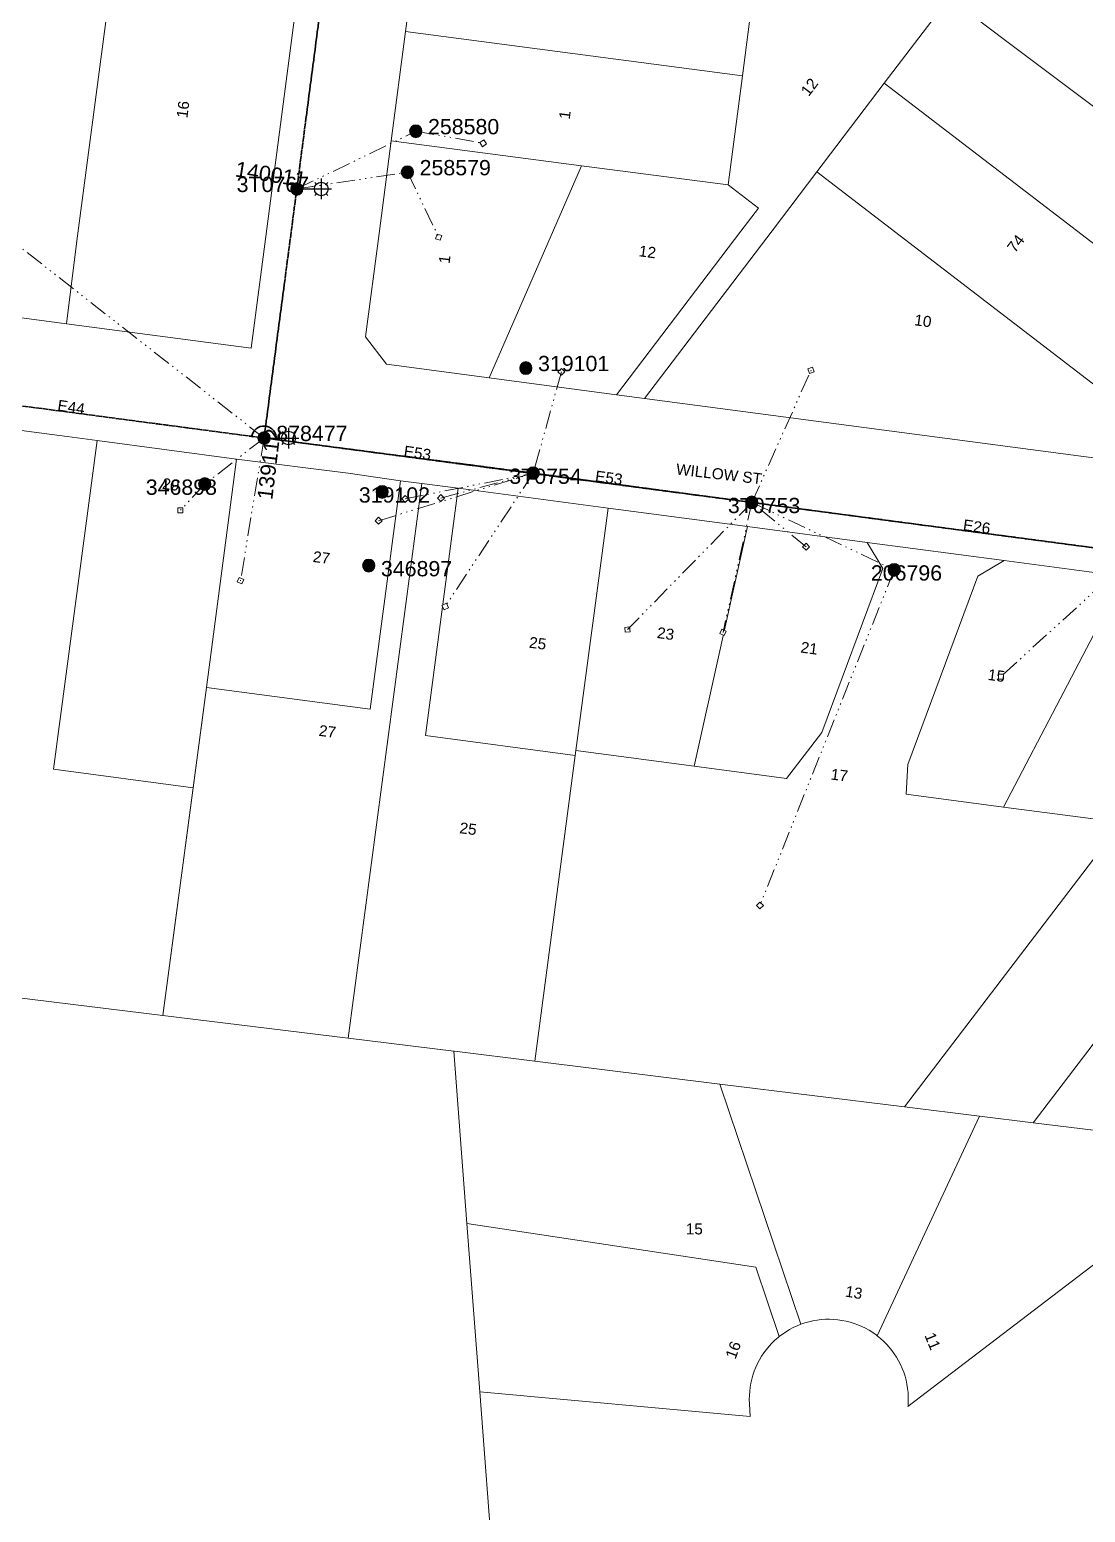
# Model space of a CAD drawing. Header units: metres. Extents: x 264899 to 270320, y 6185871 to 6191197.
# Drawn here: x 267248.8 to 267421.5, y 6186397.3 to 6186640 of the extents above; entities that cross this region are included whole.
import ezdxf
from ezdxf.enums import TextEntityAlignment as Align

# ---------------------------------------------------------------- set-up
doc = ezdxf.new("R2010")
doc.units = ezdxf.units.M
doc.linetypes.add('Cable Exist OH', pattern=[1, 1, 0])
doc.linetypes.add('PHANTOMX2', pattern=[6.6, 3, -0.75, 0.2, -0.75, 0.2, -0.75, 0.2, -0.75])
doc.layers.get('0').update_dxf_attribs({"color": 6})
for name, color, linetype, lineweight in [('_User_HV_Exist', 1, 'Continuous', 35), ('_User_LV_Exist', 5, 'Continuous', 35), ('Cadastre Land Parcels_SP_EXT', 118, 'Continuous', 15), ('Cadastre Roads_SP_EXT', 218, 'Continuous', 15), ('Mains_HV_EXT', 13, 'Continuous', 25), ('Mains_LV_EXT', 163, 'Continuous', 25), ('Mains_SL_EXT', 131, 'Continuous', 25), ('Services_SP_EXT', 42, 'PHANTOMX2', 20)]:
    doc.layers.add(name, color=color, linetype=linetype, lineweight=lineweight)
doc.layers.add('Equip_SP_SL_EXT', color=7, linetype='Continuous')
doc.layers.add('SupportsOH_SP_TR_HV_LV_SL_EXT', color=7, linetype='Continuous')
doc.layers.get('0').freeze()
doc.styles.add('iecARIAL', font='arial.ttf', dxfattribs={"height": 2})
doc.styles.add('POLE_LABEL', font='arial.ttf', dxfattribs={"height": 2})
doc.styles.add('SL_LABEL', font='arial.ttf', dxfattribs={"height": 2})
doc.styles.get("Standard").update_dxf_attribs({"font": 'arial.ttf'})

# ---------------------------------------------------------------- blocks, each defined once
blk = doc.blocks.new('SL_LANTERN_EXT')
at = {"flags": 9}
for tag, p in [('LRATECODE', (-7.4, 0)), ('LOUTREACHVOCAB', (-7.2, 0)), ('LOUTREACH', (-7, 0)), ('LANTNUMBER', (-6.6, 0)), ('LNEW', (-6.4, 0)), ('LMASTVOCAB', (-6.2, 0)), ('LMAST', (-6, 0)), ('LLAMPVOCAB', (-5.8, 0)), ('LLAMP', (-5.6, 0)), ('LEXIST', (-5.4, 0)), ('LCHARGE3PERCENT', (-5.2, 0)), ('LCHARGE3', (-5, 0)), ('LCHARGE2PERCENT', (-4.8, 0)), ('LCHARGE2', (-4.6, 0)), ('LCHARGE1PERCENT', (-4.4, 0)), ('LCHARGE1', (-4.2, 0)), ('LCATEGORY', (-4, 0)), ('LBRACKETVOCAB', (-3.8, 0)), ('LBRACKET', (-3.6, 0)), ('LKINGHEIGHT', (-3.4, 0)), ('CREPLACE', (-3.2, 0)), ('CREMOVE', (-3, 0)), ('CNUMBER', (-2.8, 0)), ('CNEW', (-2.6, 0)), ('CEXIST', (-2.4, 0)), ('USAGE', (-2.2, 0)), ('STATE', (-2, 0)), ('OWNED_BY', (-1.8, 0)), ('ORIENTATION', (-1.6, 0)), ('OPERATING_VOLTAGE', (-1.4, 0)), ('NO_PHASES', (-1.2, 0)), ('LANTERN_TYPE', (-1, 0)), ('LANTERN_PURPOSE', (-0.8, 0)), ('CONTROL_TYPE', (-0.6, 0)), ('CONSTRUCTED_VOLTAGE', (-0.4, 0))]:
    blk.add_attdef(tag, text='', height=0.001, rotation=270, dxfattribs=at).set_placement(p, align=Align.MIDDLE_LEFT)
at = {"style": 'SL_LABEL', "flags": 9}
blk.add_attdef('STREET_CODE', text='', height=0.001, rotation=270, dxfattribs=at).set_placement((0, 0), align=Align.MIDDLE_LEFT)
at = {"flags": 1}
blk.add_attdef('Z', (0, 0), '', height=0.001, rotation=270, dxfattribs=at)
at = {"width": 0.9}
blk.add_attdef('LNUMBER', text='', height=1, dxfattribs=at).set_placement((7, -1), align=Align.MIDDLE_LEFT)
at = {"flags": 9}
for tag, p in [('LREMOVE', (0, -7.6)), ('LREPLACE', (0, -7.8)), ('LTYPE', (0, -8)), ('LTYPEVOCAB', (0, -8.2)), ('LEGEND', (0, -8.4)), ('SUBURB', (0, -8.6)), ('STREETNAME', (0, -8.8)), ('LOCATION', (0, -9)), ('NOTES', (0, -9.2)), ('MAINTAINED_BY', (0, -9.86))]:
    blk.add_attdef(tag, text='', height=0.001, dxfattribs=at).set_placement(p, align=Align.MIDDLE_LEFT)
blk.add_attdef('OPERATED_BY', (0, -9.61), '', height=0.001, dxfattribs=at)
blk.add_wipeout([(5.69, 0), (5.06, -1.06), (4, -1.69), (2.94, -1.06), (2.31, 0), (2.94, 1.06), (4, 1.69), (5.06, 1.06)])
for p, q in [((0, 0), (4, 0)), ((2.94, 1.06), (3.2, 0.8)), ((4, 1.69), (4, 0)), ((5.06, 1.06), (4.8, 0.8)), ((2.94, -1.06), (3.2, -0.8)), ((4, 0), (5.69, 0)), ((4, 0), (4, -1.69)), ((5.06, -1.06), (4.8, -0.8))]:
    blk.add_line(p, q)
blk.add_circle((4, 0), 1.12)
blk = doc.blocks.new('CCP_EXT')
at = {"flags": 9}
blk.add_attdef('NOTES', text='', height=0.2, dxfattribs=at).set_placement((0, -2), align=Align.MIDDLE_LEFT)
blk.add_wipeout([(0, 0.57), (0.57, 0), (0, -0.57), (-0.57, 0)])
blk.add_lwpolyline([(-0.57, 0), (0, 0.57), (0.57, 0), (0, -0.57), (-0.57, 0)])
at = {"flags": 1}
blk.add_attdef('Z', (0, 0), '', height=0.2, dxfattribs=at)
at = {"flags": 9}
for tag, p in [('CCP_TYPE', (0, 0)), ('CONSTRUCTED_VOLTAGE', (0, -0.2)), ('OPERATING_VOLTAGE', (0, -0.6)), ('ORIENTATION', (0, -0.8)), ('OWNED_BY', (0, -1)), ('STATE', (0, -1.8)), ('NO_PHASES', (0, -0.4)), ('USAGE', (0, -1.2)), ('LEGEND', (0, -1.4)), ('LIFE_SUPPORT', (0, -1.6))]:
    blk.add_attdef(tag, text='', height=0.2, dxfattribs=at).set_placement(p, align=Align.MIDDLE_LEFT)
blk = doc.blocks.new('POLE_EXT')
blk.add_hatch(color=256).paths.add_polyline_path([(-1, 0, 1), (1, 0, 1)])
blk.add_lwpolyline([(-1, 0, 1), (1, 0, 1)], format="xyb", close=True)
at = {"flags": 8}
blk.add_attdef('pNumber', text='', height=2, dxfattribs=at).set_placement((2.5, 2.5), align=Align.MIDDLE_CENTER)
at = {"style": 'POLE_LABEL', "flags": 9}
for tag, p in [('STRUCTURE_PLANT_NUMBER', (1.35, 0.03)), ('STREET_CODE', (1.35, -0.2))]:
    blk.add_attdef(tag, text='', height=0.2, dxfattribs=at).set_placement(p, align=Align.MIDDLE_LEFT)
at = {"flags": 9}
for tag, p in [('OWNED_BY', (1.35, -0.4)), ('SPECIAL_USE', (1.35, -0.8)), ('STATE', (1.35, -1)), ('cLV', (1.35, -1.4)), ('hDepth', (1.35, -1.6)), ('hDia', (1.35, -1.8)), ('cHV', (1.35, -2)), ('PARENT', (1.35, -0.6)), ('USAGE', (1.35, -1.2)), ('LBRACKET', (1.35, -2.2)), ('LExisting', (1.35, -2.4)), ('cLinedev', (1.35, -3.4)), ('pExisting', (1.35, -3.8)), ('pFooting', (1.35, -4.4)), ('pNew', (1.35, -4.6)), ('LANTNUMBER', (1.35, -2.6)), ('LOther', (1.35, -2.8)), ('LRemove', (1.35, -3)), ('LEGEND', (1.35, -3.2)), ('LOCATION', (1.35, -3.6)), ('PFNUMBER', (1.35, -4)), ('NEWPFNUMBER', (1.35, -4.2)), ('pRelocate', (1.35, -5)), ('pRemove', (1.35, -5.2)), ('pReplace', (1.35, -5.4)), ('pStay', (1.35, -5.6)), ('pType', (1.35, -5.8)), ('cspan', (1.35, -6)), ('STREETNAME', (1.35, -6.2)), ('SUBURB', (1.35, -6.4)), ('OPERATED_BY', (1.36, -7.01)), ('NOTES', (1.35, -6.6)), ('MAINTAINED_BY', (1.36, -6.81))]:
    blk.add_attdef(tag, text='', height=0.2, dxfattribs=at).set_placement(p, align=Align.MIDDLE_LEFT)
at = {"flags": 1}
blk.add_attdef('Z', (1.35, -7.33), '', height=0.2, dxfattribs=at)

msp = doc.modelspace()

# ---------------------------------------------------------------- linework, layer by layer
at = {"layer": '_User_LV_Exist', "linetype": 'Cable Exist OH'}
msp.add_lwpolyline([(267331.19, 6186567.39), (267366.95, 6186562.6)], dxfattribs=at)
at = {"layer": 'Cadastre Land Parcels_SP_EXT', "linetype": 'Continuous'}
for points in [[(267256.55, 6186605.38), (267266.73, 6186682.65), (267236.5, 6186686.63), (267225.75, 6186604.79), (267224.62, 6186595.84), (267254.84, 6186591.84), (267256.55, 6186605.38)], [(267287.45, 6186606.11), (267296.95, 6186678.68), (267266.73, 6186682.65), (267256.55, 6186605.38), (267254.84, 6186591.84), (267285.06, 6186587.84), (267287.45, 6186606.11)], [(267370.25, 6186607.07), (267377.55, 6186616.68), (267388.61, 6186631.22), (267399.2, 6186645.17), (267410.42, 6186659.94), (267413.09, 6186663.46), (267390.73, 6186666.4), (267370.2, 6186669.09), (267367.73, 6186650.25), (267365.39, 6186632.4), (267363.05, 6186614.55), (267368.03, 6186610.76), (267365.16, 6186606.98), (267344.83, 6186580.22), (267349.39, 6186579.61), (267370.25, 6186607.07)], [(267467.1, 6186608.42), (267471.25, 6186613.88), (267410.42, 6186659.94), (267399.2, 6186645.17), (267446.96, 6186609.28), (267460.2, 6186599.33), (267467.1, 6186608.42)], [(267367.73, 6186650.25), (267312.63, 6186657.5), (267310.29, 6186639.65), (267365.39, 6186632.4), (267367.73, 6186650.25)], [(267460.2, 6186599.33), (267446.96, 6186609.28), (267399.2, 6186645.17), (267388.61, 6186631.22), (267417.68, 6186608.92), (267449.14, 6186584.78), (267460.2, 6186599.33)], [(267365.39, 6186632.4), (267310.29, 6186639.65), (267307.96, 6186621.79), (267339.07, 6186617.7), (267363.05, 6186614.55), (267365.39, 6186632.4)], [(267449.14, 6186584.78), (267417.68, 6186608.92), (267388.61, 6186631.22), (267377.55, 6186616.68), (267388.86, 6186608), (267438.09, 6186570.24), (267449.14, 6186584.78)], [(267334.49, 6186607.14), (267339.07, 6186617.7), (267307.96, 6186621.79), (267305.96, 6186606.58), (267303.75, 6186589.69), (267307.2, 6186585.2), (267323.99, 6186582.98), (267334.49, 6186607.14)], [(267365.16, 6186606.98), (267368.03, 6186610.76), (267363.05, 6186614.55), (267339.07, 6186617.7), (267334.49, 6186607.14), (267323.99, 6186582.98), (267344.83, 6186580.22), (267365.16, 6186606.98)], [(267438.09, 6186570.24), (267388.86, 6186608), (267377.55, 6186616.68), (267370.25, 6186607.07), (267349.39, 6186579.61), (267436.46, 6186568.09), (267438.09, 6186570.24)], [(267275.53, 6186515.91), (267252.73, 6186518.93), (267259.86, 6186572.72), (267254.95, 6186573.37), (267252.44, 6186573.7), (267222.22, 6186577.7), (267210.08, 6186486.09), (267240.34, 6186482.37), (267270.6, 6186478.65), (267275.53, 6186515.91)], [(267277.71, 6186532.33), (267282.66, 6186569.7), (267259.86, 6186572.72), (267252.73, 6186518.93), (267275.53, 6186515.91), (267277.71, 6186532.33)], [(267309.48, 6186566.15), (267300.89, 6186567.39), (267282.66, 6186569.7), (267277.71, 6186532.33), (267304.53, 6186528.77), (267309.48, 6186566.15)], [(267312.95, 6186565.69), (267309.48, 6186566.15), (267304.53, 6186528.77), (267277.71, 6186532.33), (267270.6, 6186478.65), (267300.92, 6186474.93), (267312.95, 6186565.69)], [(267338.07, 6186521.2), (267313.54, 6186524.45), (267318.9, 6186564.91), (267312.95, 6186565.69), (267300.92, 6186474.93), (267318.19, 6186472.81), (267318.3, 6186472.79), (267331.43, 6186471.17), (267338.07, 6186521.2)], [(267338.17, 6186522), (267343.43, 6186561.66), (267318.9, 6186564.91), (267313.54, 6186524.45), (267338.07, 6186521.2), (267338.17, 6186522)], [(267366.23, 6186558.64), (267343.43, 6186561.66), (267338.17, 6186522), (267357.51, 6186519.44), (267366.23, 6186558.64)], [(267378.41, 6186524.96), (267388.38, 6186551.77), (267385.81, 6186556.05), (267366.23, 6186558.64), (267357.51, 6186519.44), (267372.62, 6186517.44), (267378.41, 6186524.96)], [(267392.48, 6186519.74), (267403.92, 6186550.51), (267408.21, 6186553.09), (267385.81, 6186556.05), (267388.38, 6186551.77), (267378.41, 6186524.96), (267372.62, 6186517.44), (267357.51, 6186519.44), (267338.17, 6186522), (267338.07, 6186521.2), (267331.43, 6186471.17), (267361.69, 6186467.43), (267391.94, 6186463.7), (267427.42, 6186510.2), (267408.12, 6186512.75), (267392.21, 6186514.86), (267392.48, 6186519.74)], [(267427.84, 6186550.49), (267408.21, 6186553.09), (267403.92, 6186550.51), (267392.48, 6186519.74), (267392.21, 6186514.86), (267408.12, 6186512.75), (267427.84, 6186550.49)], [(267449.06, 6186538.58), (267441.84, 6186544.09), (267434.63, 6186549.59), (267427.84, 6186550.49), (267408.12, 6186512.75), (267427.42, 6186510.2), (267449.06, 6186538.58)], [(267463.61, 6186527.49), (267449.06, 6186538.58), (267427.42, 6186510.2), (267391.94, 6186463.7), (267404.18, 6186462.19), (267412.97, 6186461.1), (267463.61, 6186527.49)], [(267478.15, 6186516.4), (267463.61, 6186527.49), (267412.97, 6186461.1), (267425.09, 6186459.6), (267433.99, 6186458.49), (267478.15, 6186516.4)], [(267367.12, 6186299.88), (267355.67, 6186312.14), (267339.97, 6186328.96), (267328.17, 6186341.6), (267327.23, 6186354.05), (267324.68, 6186387.51), (267322.43, 6186417.08), (267320.33, 6186444.61), (267318.19, 6186472.81), (267300.92, 6186474.93), (267270.6, 6186478.65), (267240.34, 6186482.37), (267210.08, 6186486.09), (267182.32, 6186489.5), (267089.05, 6186500.96), (267070.89, 6186503.19), (266981.33, 6186514.19), (266921.66, 6186029.15), (267367.12, 6186299.88)], [(267371.98, 6186426.52), (267372.55, 6186426.9), (267373.13, 6186427.25), (267373.73, 6186427.57), (267374.35, 6186427.86), (267374.98, 6186428.12), (267361.69, 6186467.43), (267331.43, 6186471.17), (267318.3, 6186472.79), (267318.19, 6186472.81), (267320.33, 6186444.61), (267367.59, 6186437.48), (267371.44, 6186426.11), (267371.98, 6186426.52)], [(267404.18, 6186462.19), (267391.94, 6186463.7), (267361.69, 6186467.43), (267374.98, 6186428.12), (267375.62, 6186428.34), (267376.28, 6186428.52), (267376.94, 6186428.68), (267377.61, 6186428.8), (267378.29, 6186428.88), (267378.97, 6186428.93), (267379.65, 6186428.94), (267380.33, 6186428.91), (267381.01, 6186428.85), (267381.68, 6186428.76), (267382.35, 6186428.63), (267383.01, 6186428.46), (267383.66, 6186428.26), (267384.3, 6186428.03), (267384.93, 6186427.76), (267385.54, 6186427.47), (267386.13, 6186427.13), (267386.71, 6186426.77), (267387.27, 6186426.38), (267387.45, 6186426.24), (267404.18, 6186462.19)], [(267366.56, 6186415.1), (267366.53, 6186415.78), (267366.54, 6186416.47), (267366.59, 6186417.15), (267366.67, 6186417.82), (267366.78, 6186418.49), (267366.93, 6186419.16), (267367.12, 6186419.81), (267367.34, 6186420.46), (267367.59, 6186421.09), (267367.88, 6186421.71), (267368.2, 6186422.31), (267368.55, 6186422.89), (267368.93, 6186423.46), (267369.33, 6186424), (267369.77, 6186424.53), (267370.23, 6186425.02), (267370.72, 6186425.5), (267371.23, 6186425.95), (267371.44, 6186426.11), (267367.59, 6186437.48), (267320.33, 6186444.61), (267322.43, 6186417.08), (267366.69, 6186413), (267366.56, 6186415.1)]]:
    msp.add_lwpolyline(points, close=True, dxfattribs=at)
msp.add_lwpolyline([(267425.09, 6186459.6), (267412.97, 6186461.1), (267404.18, 6186462.19), (267387.45, 6186426.24), (267387.98, 6186425.81), (267388.49, 6186425.36), (267388.97, 6186424.88), (267389.42, 6186424.37), (267389.85, 6186423.84), (267390.25, 6186423.29), (267390.62, 6186422.72), (267390.96, 6186422.13), (267391.27, 6186421.52), (267391.55, 6186420.9), (267391.79, 6186420.26), (267392, 6186419.62), (267392.17, 6186418.96), (267392.31, 6186418.29), (267392.42, 6186417.62), (267392.49, 6186416.94), (267392.53, 6186416.26), (267392.53, 6186415.58), (267392.49, 6186414.9), (267392.47, 6186414.67), (267426.53, 6186440.68)], dxfattribs=at)
at = {"layer": 'Mains_LV_EXT', "linetype": 'Continuous'}
msp.add_lwpolyline([(267289.13, 6186572.87, 0.999331), (267285.11, 6186573.28)], format="xyb", dxfattribs=at)
at = {"layer": 'Mains_LV_EXT', "linetype": 'Cable Exist OH'}
msp.add_lwpolyline([(267331.19, 6186567.39), (267366.95, 6186562.6)], dxfattribs=at)

# ---------------------------------------------------------------- block references
at = {"layer": 'SupportsOH_SP_TR_HV_LV_SL_EXT'}
ref = msp.add_blockref('POLE_EXT', (267310.6, 6186616.63), dxfattribs=at)
ref.add_attrib('ASSET_NUM', '258579', dxfattribs={"layer": '0', "height": 2.5, "style": 'POLE_LABEL'}).set_placement((267312.6, 6186617.38), align=Align.MIDDLE_LEFT)
ref = msp.add_blockref('POLE_EXT', (267277.45, 6186565.6), dxfattribs=at)
ref.add_attrib('ASSET_NUM', '346898', dxfattribs={"layer": '0', "height": 2.5, "style": 'POLE_LABEL'}).set_placement((267279.45, 6186566.35), align=Align.TOP_RIGHT)
ref = msp.add_blockref('POLE_EXT', (267331.19, 6186567.39), dxfattribs=at)
ref.add_attrib('ASSET_NUM', '3T0754', dxfattribs={"layer": '0', "height": 2.5, "style": 'POLE_LABEL'}).set_placement((267333.19, 6186568.14), align=Align.TOP_CENTER)
ref = msp.add_blockref('POLE_EXT', (267366.95, 6186562.6), dxfattribs=at)
ref.add_attrib('ASSET_NUM', '3T0753', dxfattribs={"layer": '0', "height": 2.5, "style": 'POLE_LABEL'}).set_placement((267368.95, 6186563.35), align=Align.TOP_CENTER)
ref = msp.add_blockref('POLE_EXT', (267304.27, 6186552.26), dxfattribs=at)
ref.add_attrib('ASSET_NUM', '346897', dxfattribs={"layer": '0', "height": 2.5, "style": 'POLE_LABEL'}).set_placement((267306.27, 6186553.01), align=Align.TOP_LEFT)
ref = msp.add_blockref('POLE_EXT', (267390.24, 6186551.56), dxfattribs=at)
ref.add_attrib('ASSET_NUM', '206796', dxfattribs={"layer": '0', "height": 2.5, "style": 'POLE_LABEL'}).set_placement((267392.24, 6186552.31), align=Align.TOP_CENTER)

# ---------------------------------------------------------------- texts
at = {"layer": 'Cadastre Land Parcels_SP_EXT'}
for s, rotation, p in [('12', 53.01, (267376.24, 6186628.92)), ('16', 82.8735, (267274.6, 6186625.41)), ('1', 82.8, (267337.15, 6186625.22)), ('74', 52.4563, (267409.99, 6186603.31)), ('1', 83.0174, (267317.49, 6186601.58)), ('12', 352.3349, (267348.37, 6186602.9)), ('10', 352.229, (267393.43, 6186591.61)), ('29', 352.544, (267270.41, 6186564.83)), ('27', 352.81, (267295.05, 6186552.87)), ('23', 352.3244, (267351.34, 6186540.43)), ('25', 352.8323, (267330.42, 6186538.84)), ('21', 352.2908, (267374.83, 6186538.05)), ('15', 352.3928, (267405.46, 6186533.57)), ('27', 352.81, (267296.03, 6186524.42)), ('17', 352.8305, (267379.77, 6186517.27)), ('25', 352.8316, (267319.04, 6186508.49)), ('13', 350.4656, (267382.11, 6186432.67)), ('11', 292.4355, (267395.15, 6186426.31)), ('16', 69.6946, (267364.25, 6186422.29))]:
    msp.add_text(s, height=1.8, rotation=rotation, dxfattribs=at).set_placement(p)
msp.add_text('15', height=1.8, dxfattribs=at).set_placement((267356.13, 6186442.82))
at = {"layer": 'Cadastre Roads_SP_EXT'}
msp.add_text('WILLOW ST', height=1.8, rotation=353.341, dxfattribs=at).set_placement((267354.47, 6186567.19))
at = {"layer": 'Mains_LV_EXT'}
for s, rotation, p in [('E44', 351.6674, (267253.27, 6186577.63)), ('E53', 351.6674, (267309.91, 6186570.13)), ('E53', 352.3831, (267341.23, 6186566.04)), ('E26', 351.6674, (267401.4, 6186558.07))]:
    msp.add_text(s, height=1.8, rotation=rotation, dxfattribs=at).set_placement(p)

# ---------------------------------------------------------------- next in the draw order: block references
at = {"layer": 'Equip_SP_SL_EXT'}
ref = msp.add_blockref('SL_LANTERN_EXT', (267292.51, 6186613.89), dxfattribs=at)
ref.add_attrib('ASSET_NUM', '140011', dxfattribs={"layer": '0', "height": 2.5, "rotation": 351.1032, "style": 'iecARIAL'}).set_placement((267294.01, 6186615.39), align=Align.MIDDLE_RIGHT)
ref = msp.add_blockref('SL_LANTERN_EXT', (267287.15, 6186573.14), dxfattribs=at)
ref.add_attrib('ASSET_NUM', '139112', dxfattribs={"layer": '0', "height": 2.5, "rotation": 83.0994, "style": 'iecARIAL'}).set_placement((267288.65, 6186574.64), align=Align.MIDDLE_RIGHT)
at = {"layer": 'Services_SP_EXT'}
for p, rotation in [((267323, 6186621.37), 349.7082591347118), ((267315.73, 6186606), 296.5690793992854), ((267376.63, 6186584.23), 64.61399671709302), ((267273.46, 6186561.3), 224.2438803536201), ((267283.3, 6186549.79), 290.83157094758), ((267316.78, 6186545.56), 250.6732137347699), ((267346.59, 6186541.79), 230.0641219244139), ((267362.23, 6186541.34), 290.7959566186005), ((267407.68, 6186534.1), 224.9410607248088)]:
    msp.add_blockref('CCP_EXT', p, dxfattribs=dict(at, rotation=rotation))
for p in [(267335.79, 6186583.97), (267310.25, 6186563.17), (267316.09, 6186563.31), (267305.89, 6186559.6), (267375.81, 6186555.36), (267368.26, 6186496.64)]:
    msp.add_blockref('CCP_EXT', p, dxfattribs=at)

# ---------------------------------------------------------------- next in the draw order: linework, layer by layer
at = {"layer": '_User_HV_Exist', "linetype": 'Cable Exist OH'}
msp.add_lwpolyline([(267436.2, 6186553.42), (267222.55, 6186581.7)], dxfattribs=at)
at = {"layer": '_User_LV_Exist', "linetype": 'Cable Exist OH'}
for points in [[(267292.51, 6186613.89), (267299.31, 6186665.99)], [(267287.15, 6186573.14), (267292.51, 6186613.89)], [(267222.55, 6186581.7), (267287.15, 6186573.14)], [(267287.15, 6186573.14), (267331.19, 6186567.39)], [(267366.95, 6186562.6), (267429.78, 6186554.26)]]:
    msp.add_lwpolyline(points, dxfattribs=at)
at = {"layer": '_User_LV_Exist', "linetype": 'Continuous'}
msp.add_lwpolyline([(267289.13, 6186572.87, 0.999331), (267285.11, 6186573.28)], format="xyb", dxfattribs=at)
at = {"layer": 'Mains_HV_EXT', "linetype": 'Cable Exist OH'}
msp.add_lwpolyline([(267436.2, 6186553.42), (267222.55, 6186581.7)], dxfattribs=at)
at = {"layer": 'Mains_LV_EXT', "linetype": 'Cable Exist OH'}
for points in [[(267292.51, 6186613.89), (267299.31, 6186665.99)], [(267287.15, 6186573.14), (267292.51, 6186613.89)], [(267222.55, 6186581.7), (267287.15, 6186573.14)], [(267287.15, 6186573.14), (267331.19, 6186567.39)], [(267366.95, 6186562.6), (267429.78, 6186554.26)]]:
    msp.add_lwpolyline(points, dxfattribs=at)
at = {"layer": 'Mains_SL_EXT', "linetype": 'Cable Exist OH'}
for points in [[(267292.51, 6186613.89), (267299.31, 6186665.99), (267307.7, 6186730)], [(267287.15, 6186573.14), (267292.51, 6186613.89)], [(267436.2, 6186553.42), (267366.95, 6186562.6), (267331.19, 6186567.39), (267287.15, 6186573.14)]]:
    msp.add_lwpolyline(points, dxfattribs=at)
at = {"layer": 'Services_SP_EXT'}
for points in [[(267292.51, 6186613.89), (267311.97, 6186623.34)], [(267311.97, 6186623.34), (267323, 6186621.37)], [(267292.51, 6186613.89), (267310.6, 6186616.63)], [(267310.6, 6186616.63), (267315.73, 6186606)], [(267287.15, 6186573.14), (267246.11, 6186605.28)], [(267335.79, 6186583.97), (267331.19, 6186567.39)], [(267366.95, 6186562.6), (267376.63, 6186584.23)], [(267287.15, 6186573.14), (267277.45, 6186565.6), (267273.46, 6186561.3)], [(267287.15, 6186573.14), (267283.3, 6186549.79)], [(267305.89, 6186559.6), (267331.19, 6186567.39)], [(267310.25, 6186563.17), (267331.19, 6186567.39)], [(267316.09, 6186563.31), (267331.19, 6186567.39)], [(267331.19, 6186567.39), (267316.78, 6186545.56)], [(267366.95, 6186562.6), (267346.59, 6186541.79)], [(267366.95, 6186562.6), (267362.23, 6186541.34)], [(267366.95, 6186562.6), (267390.24, 6186551.56)], [(267375.81, 6186555.36), (267366.95, 6186562.6)], [(267429.78, 6186554.26), (267407.68, 6186534.1)], [(267390.24, 6186551.56), (267368.26, 6186496.64)]]:
    msp.add_lwpolyline(points, dxfattribs=at)

# ---------------------------------------------------------------- next in the draw order: block references
at = {"layer": 'SupportsOH_SP_TR_HV_LV_SL_EXT'}
ref = msp.add_blockref('POLE_EXT', (267311.97, 6186623.34), dxfattribs=at)
ref.add_attrib('ASSET_NUM', '258580', dxfattribs={"layer": '0', "height": 2.5, "style": 'POLE_LABEL'}).set_placement((267313.97, 6186624.09), align=Align.MIDDLE_LEFT)
ref = msp.add_blockref('POLE_EXT', (267292.51, 6186613.89), dxfattribs=at)
ref.add_attrib('ASSET_NUM', '3T0767', dxfattribs={"layer": '0', "height": 2.5, "style": 'POLE_LABEL'}).set_placement((267294.51, 6186614.64), align=Align.MIDDLE_RIGHT)
ref = msp.add_blockref('POLE_EXT', (267329.97, 6186584.58), dxfattribs=at)
ref.add_attrib('ASSET_NUM', '319101', dxfattribs={"layer": '0', "height": 2.5, "style": 'POLE_LABEL'}).set_placement((267331.97, 6186585.33), align=Align.MIDDLE_LEFT)
ref = msp.add_blockref('POLE_EXT', (267287.15, 6186573.14), dxfattribs=at)
ref.add_attrib('ASSET_NUM', '878477', dxfattribs={"layer": '0', "height": 2.5, "style": 'POLE_LABEL'}).set_placement((267289.15, 6186573.89), align=Align.MIDDLE_LEFT)
ref = msp.add_blockref('POLE_EXT', (267306.48, 6186564.32), dxfattribs=at)
ref.add_attrib('ASSET_NUM', '319102', dxfattribs={"layer": '0', "height": 2.5, "style": 'POLE_LABEL'}).set_placement((267308.48, 6186565.07), align=Align.TOP_CENTER)

doc.saveas('drawing.dxf')
